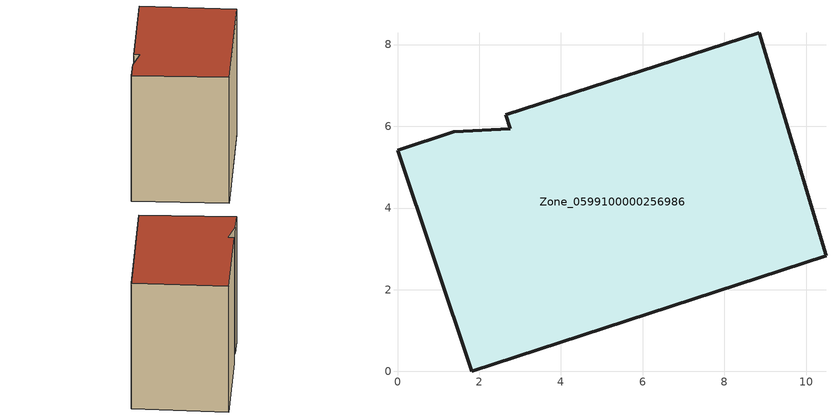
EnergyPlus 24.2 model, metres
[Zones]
Zone_0599100000256986
 floor ground (C_G): 0,5.42 1.37,5.87 2.76,5.94 2.65,6.28 8.85,8.29 10.49,2.83 1.82,0 z0.35
 wall outside (C_F): 2.76,5.94 1.37,5.87 0,5.42 1.82,0 10.49,2.83 8.85,8.29 2.65,6.28 2.76,5.94 z0.35:8.51
 roof outside (C_R): 1.37,5.87 0,5.42 1.82,0 10.49,2.83 8.85,8.29 2.65,6.28 2.76,5.94 z8.51
[BUILDING]
Pand.0599100000256986: North Axis=0; Terrain=City; Loads Convergence Tolerance Value=0.04; Temperature Convergence Tolerance Value=0.4; Solar Distribution=FullExterior; Maximum Number of Warmup Days=25; Minimum Number of Warmup Days=1
[Site:Location]
Rotterdam.The.Hague.AP_ZH_NLD Design_Conditions: Latitude=51.96; Longitude=4.45; Time Zone=1; Elevation=-4.5
[SITE:GROUNDTEMPERATURE:BUILDINGSURFACE]
18, 18, 18, 18, 18, 18, 18, 18, 18, 18, 18, 18
[MATERIAL] Thermal Absorptance=0.9; Solar Absorptance=0.7; Visible Absorptance=0.7
Name | Roughness | Thickness | Conductivity | Density | Specific Heat
G.TC.1965-1974 | MediumSmooth | 0.15 | 0.882353 | 540 | 1210
F.TC.1965-1974 | Rough | 0.3 | 0.697674 | 1920 | 840
R.TC.1965-1974 | MediumRough | 0.2 | 0.232558 | 1500 | 1000
[CONSTRUCTION]
C_G: G.TC.1965-1974
C_F: F.TC.1965-1974
C_R: R.TC.1965-1974
[ZONE]
Zone_0599100000256986: Type=1; Multiplier=1; Ceiling Height=Autocalculate; Volume=Autocalculate; Floor Area=autocalculate; Part of Total Floor Area=Yes
[ZONEINFILTRATION:DESIGNFLOWRATE]
Infil_Zone_0599100000256986: Zone or ZoneList or Space or SpaceList=Zone_0599100000256986; Schedule=AlwaysOn; Design Flow Rate Calculation Method=Flow/Area; Flow Rate per Floor Area=0.003; Constant Term Coefficient=1; Temperature Term Coefficient=0; Velocity Term Coefficient=0; Velocity Squared Term Coefficient=0
[HVACTEMPLATE:ZONE:IDEALLOADSAIRSYSTEM]
Zone_0599100000256986: Maximum Heating Supply Air Temperature=50; Minimum Cooling Supply Air Temperature=13; Maximum Heating Supply Air Humidity Ratio=0.0156; Minimum Cooling Supply Air Humidity Ratio=0.0077; Heating Limit=NoLimit; Cooling Limit=NoLimit; Dehumidification Control Type=ConstantSensibleHeatRatio; Cooling Sensible Heat Ratio=0.7; Dehumidification Setpoint=60; Humidification Control Type=None; Humidification Setpoint=30; Outdoor Air Method=None; Outdoor Air Flow Rate per Person=0.00944; Outdoor Air Flow Rate per Zone Floor Area=0; Outdoor Air Flow Rate per Zone=0; Demand Controlled Ventilation Type=None; Outdoor Air Economizer Type=NoEconomizer; Heat Recovery Type=None; Sensible Heat Recovery Effectiveness=0.7; Latent Heat Recovery Effectiveness=0.65
[ZONECONTROL:THERMOSTAT]
ThermostatControl_Zone_0599100000256986: Zone or ZoneList=Zone_0599100000256986; Control Type Schedule=DualSetpointControlType; Control 1=Thermostat_Zone_0599100000256986; Temperature Difference Between Cutout And Setpoint=0
[THERMOSTATSETPOINT:DUALSETPOINT]
Thermostat_Zone_0599100000256986: Heating Setpoint Temperature Schedule=HeatingSetpoint_Zone_0599100000256986; Cooling Setpoint Temperature Schedule=CoolingSetpoint_Zone_0599100000256986
[SCHEDULE:COMPACT]
HeatingSetpoint_Zone_0599100000256986: Through: 12/31, For: AllDays, Until: 24:00, 21
CoolingSetpoint_Zone_0599100000256986: Through: 12/31, For: AllDays, Until: 24:00, 24
DualSetpointControlType: Through: 12/31, For: AllDays, Until: 24:00, 4
AlwaysOn: Through: 12/31, For: AllDays, Until: 24:00, 1
